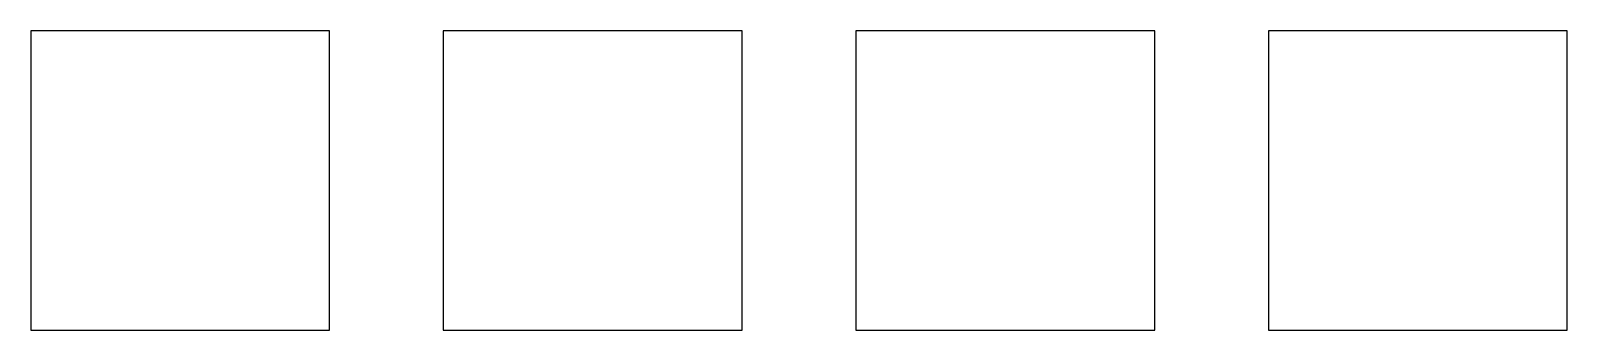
# Model space of a CAD drawing. Header units: millimetres. Extents: x 93.1 to 164.1, y -134.7 to -69.3.
# Drawn here: x 93.1 to 164.1, y -83.1 to -69.3 of the extents above; entities outside this region: 8.
import ezdxf

# ---------------------------------------------------------------- set-up
doc = ezdxf.new("R2010")
doc.units = ezdxf.units.MM

msp = doc.modelspace()

# ---------------------------------------------------------------- linework, layer by layer
at = {"linetype": 'CONTINUOUS'}
for p, q in [((106.9, -69.2875), (93.1, -69.2875)), ((93.1, -69.2875), (93.1, -83.0875)), ((106.9, -83.0875), (106.9, -69.2875)), ((125.95, -69.2875), (112.15, -69.2875)), ((112.15, -69.2875), (112.15, -83.0875)), ((125.95, -83.0875), (125.95, -69.2875)), ((145, -69.2875), (131.2, -69.2875)), ((131.2, -69.2875), (131.2, -83.0875)), ((145, -83.0875), (145, -69.2875)), ((164.05, -69.2875), (150.25, -69.2875)), ((150.25, -69.2875), (150.25, -83.0875)), ((164.05, -83.0875), (164.05, -69.2875)), ((93.1, -83.0875), (106.9, -83.0875)), ((112.15, -83.0875), (125.95, -83.0875)), ((131.2, -83.0875), (145, -83.0875)), ((150.25, -83.0875), (164.05, -83.0875)), ((106.9, -120.9125), (93.1, -120.9125)), ((93.1, -120.9125), (93.1, -134.7125)), ((106.9, -134.7125), (106.9, -120.9125)), ((164.05, -120.9125), (150.25, -120.9125)), ((150.25, -120.9125), (150.25, -134.7125)), ((164.05, -134.7125), (164.05, -120.9125)), ((93.1, -134.7125), (106.9, -134.7125)), ((150.25, -134.7125), (164.05, -134.7125))]:
    msp.add_line(p, q, dxfattribs=at)

doc.saveas('drawing.dxf')
